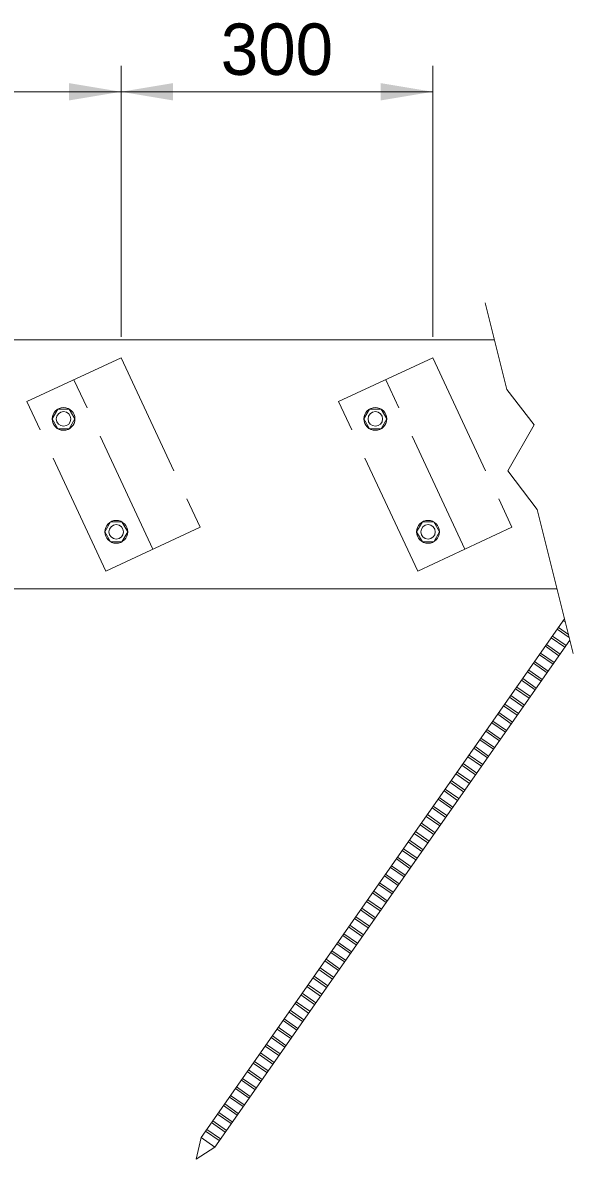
# Model space of a CAD drawing. Units: millimetres at full size, sheet at 1:20; details may follow other scales. Extents: x 0 to 8400, y 0 to 5940.
# Drawn here: x 4523 to 5052, y 2617 to 3711 of the extents above; entities that cross this region are included whole.
import ezdxf
from ezdxf.enums import TextEntityAlignment as Align

# ---------------------------------------------------------------- set-up
doc = ezdxf.new("R2010")
doc.units = ezdxf.units.MM
doc.header["$LTSCALE"] = 20
doc.linetypes.add('DASHED', pattern=[7.5, 6, -1.5])
for name, color, linetype, lineweight in [('側板', 7, 'Continuous', 18), ('寸法', 7, 'Continuous', 13), ('記号', 7, 'Continuous', 15), ('金物', 7, 'Continuous', 18), ('鉄筋杭', 7, 'Continuous', 18)]:
    doc.layers.add(name, color=color, linetype=linetype, lineweight=lineweight)
doc.styles.add('ＭＳ Ｐゴシック', font='')
doc.styles.get('ＭＳ Ｐゴシック').set_extended_font_data('MS PGothic')

# ---------------------------------------------------------------- blocks, each defined once
blk = doc.blocks.new('filled_arrow')
at = {"color": 0, "linetype": 'Continuous', "lineweight": -2}
blk.add_solid([(7.5, 1.25), (0, 0), (7.5, -1.25)], dxfattribs=at)

msp = doc.modelspace()

# ---------------------------------------------------------------- linework, layer by layer
at = {"layer": '側板'}
for p, q in [((4162.5, 3405.69), (4976.26, 3405.69)), ((5036.62, 3165.69), (4162.5, 3165.69))]:
    msp.add_line(p, q, dxfattribs=at)
at = {"layer": '寸法'}
for p, q in [((4617.08, 3408.33), (4617.08, 3669.44)), ((4617.08, 3408.33), (4617.08, 3669.44)), ((4917.08, 3408.33), (4917.08, 3669.44)), ((4317.08, 3644.44), (4617.08, 3644.44)), ((4617.08, 3644.44), (4917.08, 3644.44))]:
    msp.add_line(p, q, dxfattribs=at)
at = {"layer": '記号'}
msp.add_lwpolyline([(4967.3, 3441.32), (4988.34, 3357.64), (5014.75, 3323.59), (4989.33, 3279.55), (5017.41, 3242.09), (5052.22, 3103.66)], dxfattribs=at)
at = {"layer": '金物', "linetype": 'DASHED', "lineweight": 13}
for p, q in [((4526.45, 3346.07), (4617.08, 3388.33)), ((4617.08, 3388.33), (4693.15, 3225.2)), ((4826.45, 3346.07), (4917.08, 3388.33)), ((4917.08, 3388.33), (4993.15, 3225.2)), ((4647.83, 3204.07), (4571.76, 3367.2)), ((4947.83, 3204.07), (4871.76, 3367.2)), ((4602.52, 3182.94), (4526.45, 3346.07)), ((4902.52, 3182.94), (4826.45, 3346.07)), ((4693.15, 3225.2), (4602.52, 3182.94)), ((4993.15, 3225.2), (4902.52, 3182.94))]:
    msp.add_line(p, q, dxfattribs=at)
at = {"layer": '金物'}
for points in [[(4556.28, 3338.97), (4550.78, 3329.45), (4556.28, 3319.92), (4567.28, 3319.92), (4572.78, 3329.45), (4567.28, 3338.97)], [(4856.28, 3338.97), (4850.78, 3329.45), (4856.28, 3319.92), (4867.28, 3319.92), (4872.78, 3329.45), (4867.28, 3338.97)], [(4607, 3230.22), (4601.5, 3220.69), (4607, 3211.16), (4618, 3211.16), (4623.5, 3220.69), (4618, 3230.22)], [(4907, 3230.22), (4901.5, 3220.69), (4907, 3211.16), (4918, 3211.16), (4923.5, 3220.69), (4918, 3230.22)]]:
    msp.add_lwpolyline(points, close=True, dxfattribs=at)
for centre, radius in [((4561.78, 3329.45), 11), ((4861.78, 3329.45), 11), ((4561.78, 3329.45), 7), ((4861.78, 3329.45), 7), ((4612.5, 3220.69), 11), ((4912.5, 3220.69), 11), ((4612.5, 3220.69), 7), ((4912.5, 3220.69), 7)]:
    msp.add_circle(centre, radius, dxfattribs=at)
at = {"layer": '鉄筋杭'}
for p, q in [((5043.85, 3136.95), (4694.14, 2637.51)), ((5042.59, 3135.15), (5044.67, 3133.69)), ((5043.74, 3136.79), (5043.92, 3136.66)), ((5032.27, 3120.4), (5045.37, 3111.23)), ((5036.86, 3126.96), (5048.39, 3118.88)), ((5038, 3128.59), (5047.65, 3121.84)), ((5049.01, 3116.42), (4707.25, 2628.34)), ((5025.38, 3110.57), (5038.49, 3101.4)), ((5026.53, 3112.21), (5039.64, 3103.03)), ((5031.12, 3118.76), (5044.23, 3109.59)), ((5019.65, 3102.38), (5032.75, 3093.2)), ((5020.8, 3104.02), (5033.9, 3094.84)), ((5009.32, 3087.64), (5022.43, 3078.46)), ((5013.91, 3094.19), (5027.02, 3085.01)), ((5015.06, 3095.83), (5028.17, 3086.65)), ((5002.44, 3077.81), (5015.55, 3068.63)), ((5003.59, 3079.45), (5016.69, 3070.27)), ((5008.18, 3086), (5021.28, 3076.82)), ((4996.7, 3069.62), (5009.81, 3060.44)), ((4997.85, 3071.25), (5010.96, 3062.08)), ((4986.38, 3054.87), (4999.49, 3045.69)), ((4990.97, 3061.42), (5004.08, 3052.25)), ((4992.12, 3063.06), (5005.22, 3053.89)), ((4979.5, 3045.04), (4992.6, 3035.86)), ((4980.64, 3046.68), (4993.75, 3037.5)), ((4985.23, 3053.23), (4998.34, 3044.06)), ((4973.76, 3036.85), (4986.87, 3027.67)), ((4974.91, 3038.49), (4988.02, 3029.31)), ((4963.44, 3022.11), (4976.54, 3012.93)), ((4968.03, 3028.66), (4981.13, 3019.48)), ((4969.17, 3030.3), (4982.28, 3021.12)), ((4956.55, 3012.28), (4969.66, 3003.1)), ((4957.7, 3013.91), (4970.81, 3004.74)), ((4962.29, 3020.47), (4975.4, 3011.29)), ((4950.82, 3004.08), (4963.93, 2994.91)), ((4951.97, 3005.72), (4965.07, 2996.54)), ((4939.35, 2987.7), (4952.45, 2978.52)), ((4940.49, 2989.34), (4953.6, 2980.16)), ((4945.08, 2995.89), (4958.19, 2986.71)), ((4946.23, 2997.53), (4959.34, 2988.35)), ((4933.61, 2979.51), (4946.72, 2970.33)), ((4934.76, 2981.15), (4947.87, 2971.97)), ((4927.88, 2971.32), (4940.98, 2962.14)), ((4929.02, 2972.96), (4942.13, 2963.78)), ((4916.4, 2954.93), (4929.51, 2945.76)), ((4917.55, 2956.57), (4930.66, 2947.4)), ((4922.14, 2963.13), (4935.25, 2953.95)), ((4923.29, 2964.76), (4936.39, 2955.59)), ((4910.67, 2946.74), (4923.77, 2937.57)), ((4911.82, 2948.38), (4924.92, 2939.2)), ((4904.93, 2938.55), (4918.04, 2929.37)), ((4906.08, 2940.19), (4919.19, 2931.01)), ((4893.46, 2922.17), (4906.57, 2912.99)), ((4894.61, 2923.81), (4907.71, 2914.63)), ((4899.2, 2930.36), (4912.3, 2921.18)), ((4900.34, 2932), (4913.45, 2922.82)), ((4887.73, 2913.98), (4900.83, 2904.8)), ((4888.87, 2915.62), (4901.98, 2906.44)), ((4881.99, 2905.79), (4895.1, 2896.61)), ((4883.14, 2907.42), (4896.24, 2898.25)), ((4870.52, 2889.4), (4883.62, 2880.23)), ((4871.67, 2891.04), (4884.77, 2881.86)), ((4876.25, 2897.59), (4889.36, 2888.42)), ((4877.4, 2899.23), (4890.51, 2890.05)), ((4864.78, 2881.21), (4877.89, 2872.03)), ((4865.93, 2882.85), (4879.04, 2873.67)), ((4859.05, 2873.02), (4872.15, 2863.84)), ((4860.19, 2874.66), (4873.3, 2865.48)), ((4847.58, 2856.64), (4860.68, 2847.46)), ((4848.72, 2858.27), (4861.83, 2849.1)), ((4853.31, 2864.83), (4866.42, 2855.65)), ((4854.46, 2866.47), (4867.56, 2857.29)), ((4841.84, 2848.44), (4854.95, 2839.27)), ((4842.99, 2850.08), (4856.09, 2840.91)), ((4836.1, 2840.25), (4849.21, 2831.08)), ((4837.25, 2841.89), (4850.36, 2832.71)), ((4824.63, 2823.87), (4837.74, 2814.69)), ((4825.78, 2825.51), (4838.89, 2816.33)), ((4830.37, 2832.06), (4843.47, 2822.88)), ((4831.51, 2833.7), (4844.62, 2824.52)), ((4818.9, 2815.68), (4832, 2806.5)), ((4820.04, 2817.32), (4833.15, 2808.14)), ((4813.16, 2807.49), (4826.27, 2798.31)), ((4814.31, 2809.13), (4827.41, 2799.95)), ((4801.69, 2791.1), (4814.8, 2781.93)), ((4802.84, 2792.74), (4815.94, 2783.57)), ((4807.42, 2799.3), (4820.53, 2790.12)), ((4808.57, 2800.93), (4821.68, 2791.76)), ((4795.95, 2782.91), (4809.06, 2773.74)), ((4797.1, 2784.55), (4810.21, 2775.37)), ((4790.22, 2774.72), (4803.32, 2765.54)), ((4791.36, 2776.36), (4804.47, 2767.18)), ((4778.75, 2758.34), (4791.85, 2749.16)), ((4779.89, 2759.98), (4793, 2750.8)), ((4784.48, 2766.53), (4797.59, 2757.35)), ((4785.63, 2768.17), (4798.74, 2758.99)), ((4773.01, 2750.15), (4786.12, 2740.97)), ((4774.16, 2751.78), (4787.26, 2742.61)), ((4767.27, 2741.96), (4780.38, 2732.78)), ((4768.42, 2743.59), (4781.53, 2734.42)), ((4755.8, 2725.57), (4768.91, 2716.39)), ((4756.95, 2727.21), (4770.06, 2718.03)), ((4761.54, 2733.76), (4774.65, 2724.59)), ((4762.69, 2735.4), (4775.79, 2726.22)), ((4750.07, 2717.38), (4763.17, 2708.2)), ((4751.21, 2719.02), (4764.32, 2709.84)), ((4744.33, 2709.19), (4757.44, 2700.01)), ((4745.48, 2710.83), (4758.58, 2701.65)), ((4732.86, 2692.81), (4745.97, 2683.63)), ((4734.01, 2694.44), (4747.11, 2685.27)), ((4738.6, 2701), (4751.7, 2691.82)), ((4739.74, 2702.64), (4752.85, 2693.46)), ((4727.12, 2684.61), (4740.23, 2675.44)), ((4728.27, 2686.25), (4741.38, 2677.08)), ((4721.39, 2676.42), (4734.49, 2667.25)), ((4722.54, 2678.06), (4735.64, 2668.88)), ((4709.92, 2660.04), (4723.02, 2650.86)), ((4711.06, 2661.68), (4724.17, 2652.5)), ((4715.65, 2668.23), (4728.76, 2659.05)), ((4716.8, 2669.87), (4729.91, 2660.69)), ((4704.18, 2651.85), (4717.29, 2642.67)), ((4705.33, 2653.49), (4718.43, 2644.31)), ((4689.23, 2616.54), (4694.14, 2637.51)), ((4707.25, 2628.34), (4694.14, 2637.51)), ((4698.45, 2643.66), (4711.55, 2634.48)), ((4699.59, 2645.3), (4712.7, 2636.12)), ((4689.23, 2616.54), (4707.25, 2628.34))]:
    msp.add_line(p, q, dxfattribs=at)

# ---------------------------------------------------------------- block references
at = {"layer": '寸法', "xscale": 6.67, "yscale": 6.67, "rotation": 180}
for p in [(4617.08, 3644.44), (4917.08, 3644.44)]:
    msp.add_blockref('filled_arrow', p, dxfattribs=at)
at = {"layer": '寸法', "xscale": 6.67, "yscale": 6.67}
msp.add_blockref('filled_arrow', (4617.08, 3644.44), dxfattribs=at)

# ---------------------------------------------------------------- texts
at = {"layer": '寸法', "style": 'ＭＳ Ｐゴシック'}
msp.add_text('300', height=49.49, dxfattribs=at).set_placement((4767.08, 3685.44), align=Align.MIDDLE_CENTER)

doc.saveas('drawing.dxf')
